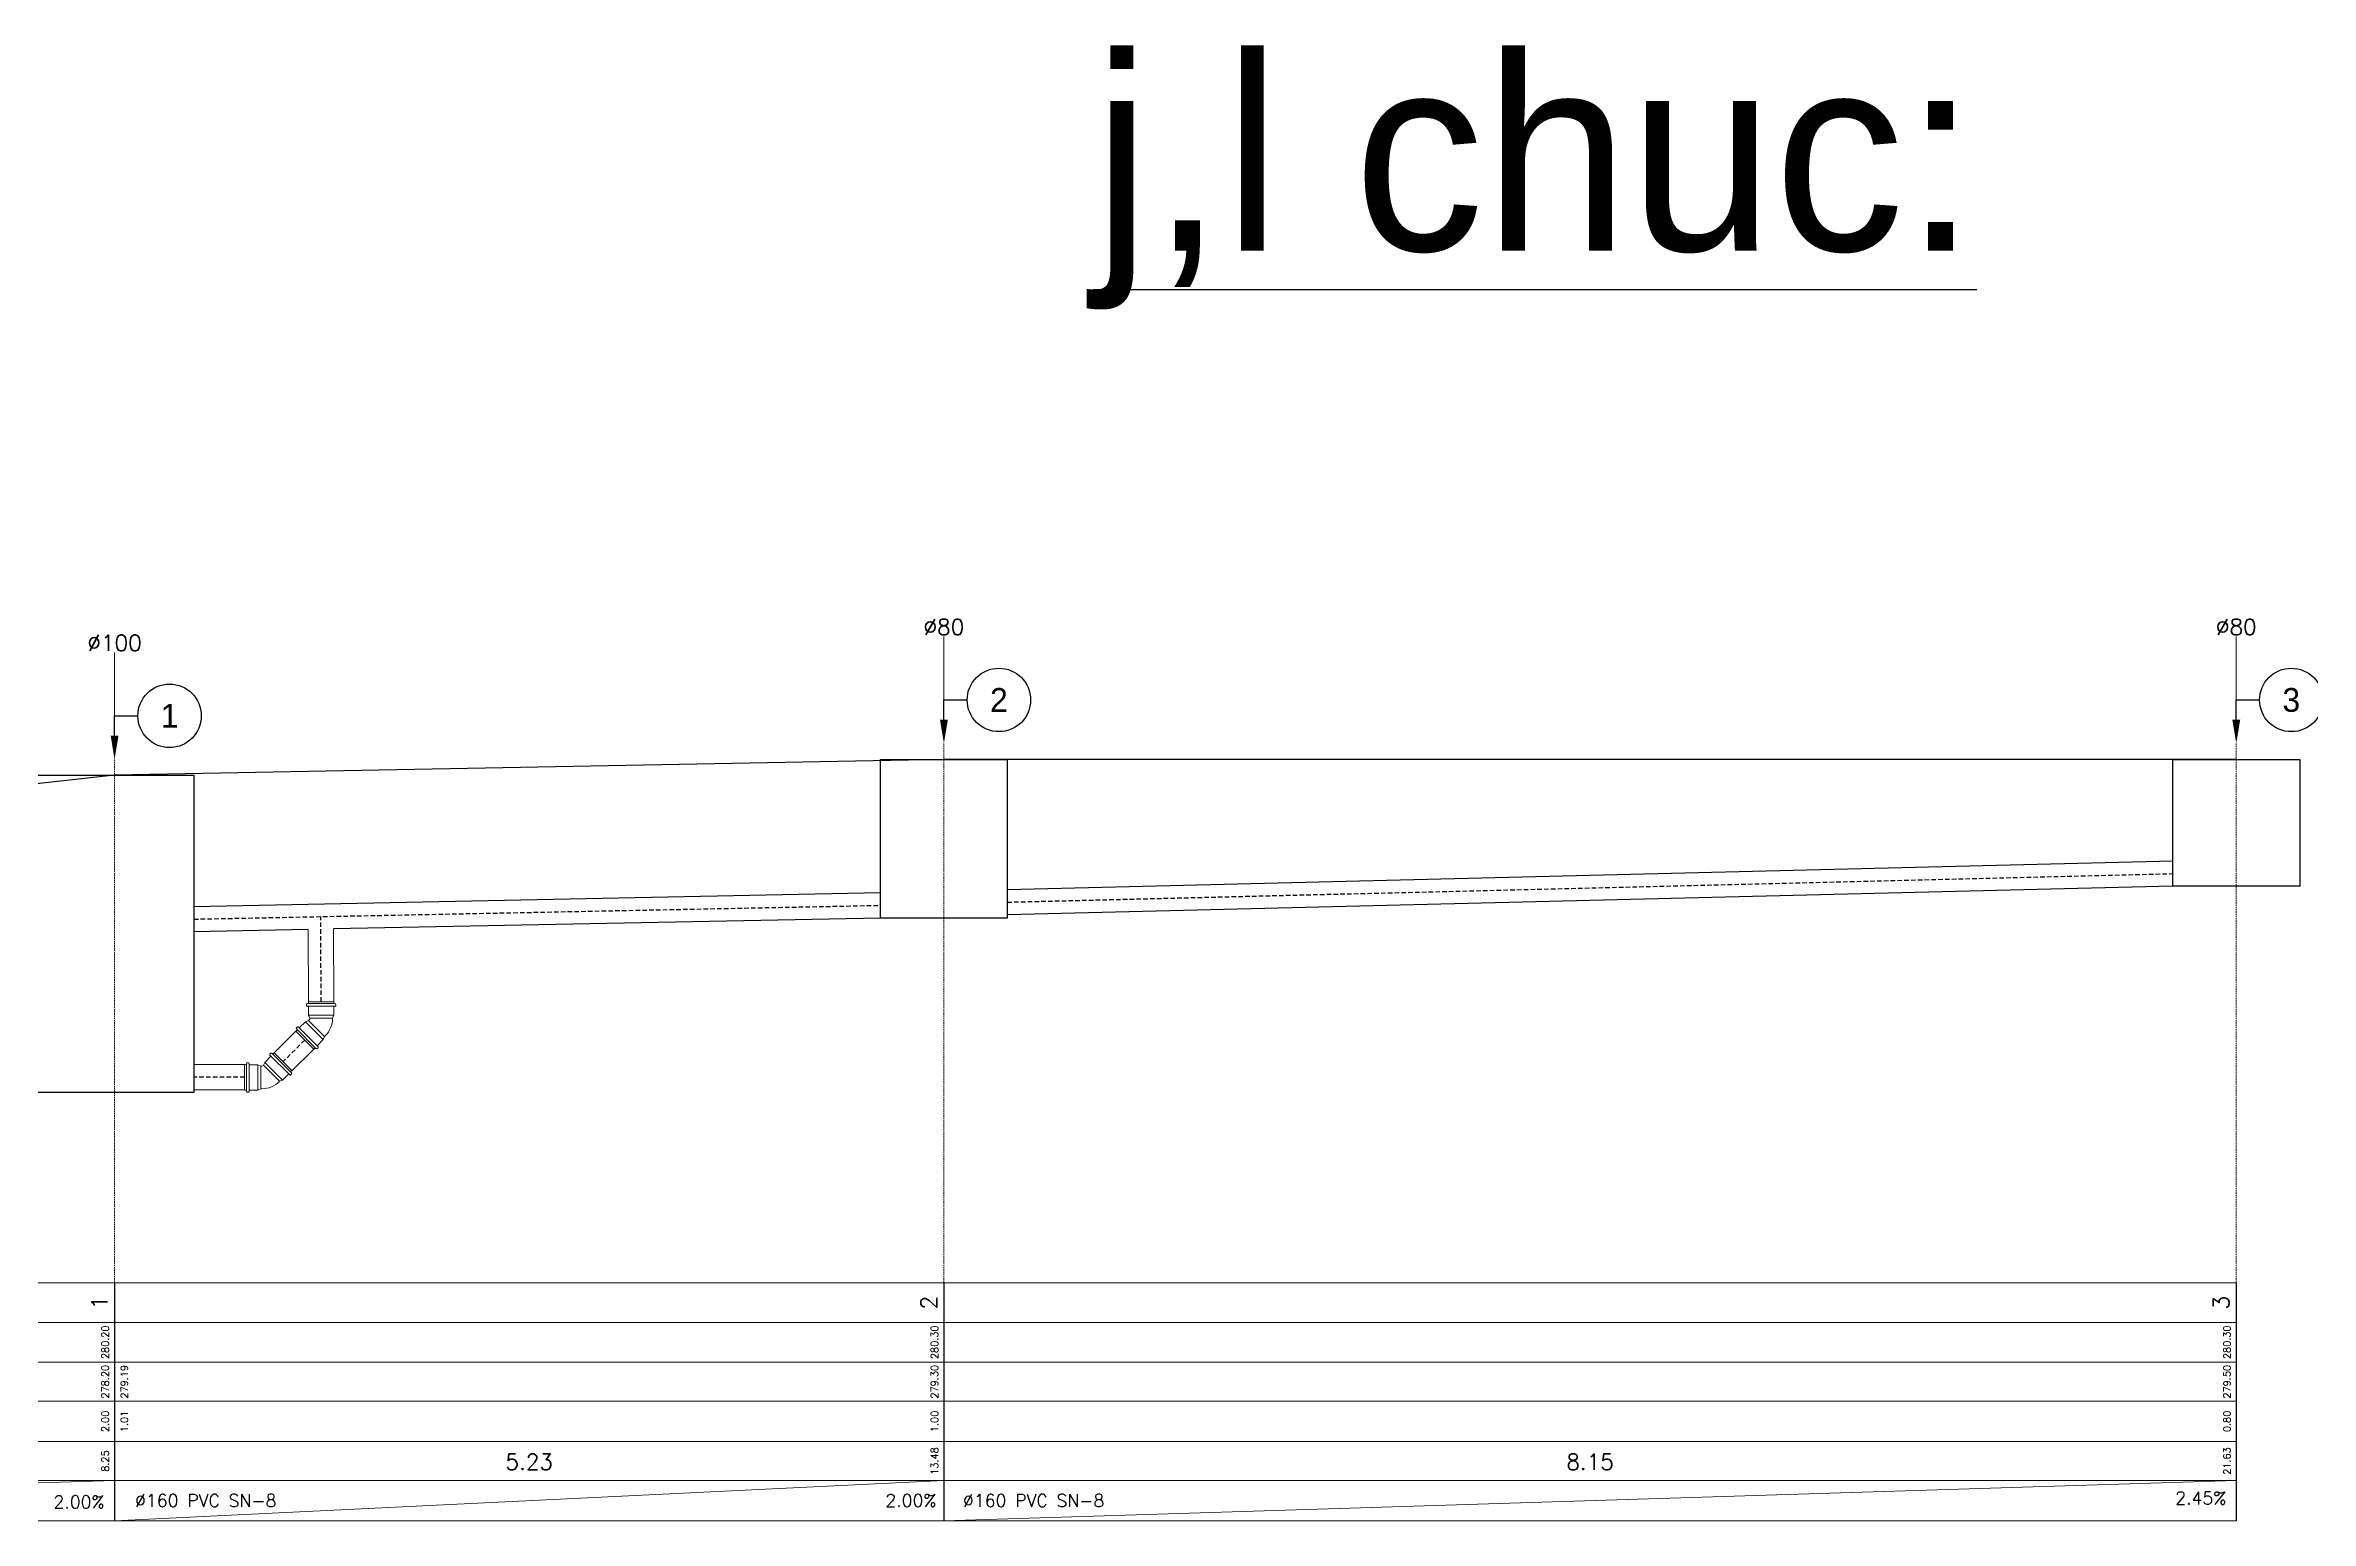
# Model space of a CAD drawing. Header units: centimetres. Extents: x -13594 to 4017, y -3206 to 1780.
# Drawn here: x 681 to 2109, y 792 to 1723 of the extents above; entities that cross this region are included whole.
import ezdxf
from ezdxf import colors
from ezdxf.entities.mleader import LeaderData, LeaderLine
from ezdxf.enums import TextEntityAlignment as Align
from ezdxf.math import Vec2, Vec3

# ---------------------------------------------------------------- set-up
doc = ezdxf.new("R2010")
doc.units = ezdxf.units.CM
doc.linetypes.add('Center', pattern=[29.999999, 12, -6, 6, -6])
doc.linetypes.add('Hidden', pattern=[0.714375, 0.47625, -0.238125])
for name, color, linetype in [('biov 110', 252, 'Continuous'), ('biov center', 130, 'Hidden'), ('CL', 2, 'Center'), ('GL', 4, 'Continuous'), ('IL', 1, 'Continuous'), ('num of plumbing', 250, 'Continuous'), ('Profile Legend', 7, 'Continuous'), ('TXT', 3, 'Continuous')]:
    doc.layers.add(name, color=color, linetype=linetype)
doc.styles.add('MIRYM', font='MIRYM', dxfattribs={"height": 25})
doc.styles.add('TXT100', font='romans.shx', dxfattribs={"height": 2.5})

# ---------------------------------------------------------------- blocks, each defined once
blk = doc.blocks.new('*U8')
at = {"layer": 'biov 110', "color": 1, "lineweight": 15}
for p, q in [((5497, -364.8), (5516.4, -364.8)), ((5497, -380.8), (5516.4, -380.8))]:
    blk.add_line(p, q, dxfattribs=at)
at = {"layer": 'biov center', "color": 3, "ltscale": 6}
blk.add_lwpolyline([(5497, -372.8), (5516.4, -372.8)], dxfattribs=at)
blk = doc.blocks.new('*U9')
at = {"layer": 'biov 110', "color": 1, "lineweight": 15}
for p, q in [((5497, -364.8), (5529, -364.8)), ((5497, -380.8), (5529, -380.8))]:
    blk.add_line(p, q, dxfattribs=at)
at = {"layer": 'biov center', "color": 3, "ltscale": 6}
blk.add_lwpolyline([(5497, -372.8), (5529, -372.8)], dxfattribs=at)
blk = doc.blocks.new('FLANGE')
at = {"color": 0, "lineweight": 5}
for p, q in [((-71, 66), (-71, 60)), ((-68, 70), (68, 70)), ((-68, 57), (68, 57)), ((-61, 79), (-55, 79)), ((-61, 79), (-61, 70)), ((-61, 57), (-61, 14)), ((-61, 14), (61, 14)), ((-55, 0), (-61, 14)), ((-55, 79), (55, 79)), ((-55, 0), (55, 0)), ((55, 79), (61, 79)), ((55, 0), (61, 14)), ((61, 79), (61, 70)), ((61, 57), (61, 14)), ((71, 66), (71, 60))]:
    blk.add_line(p, q, dxfattribs=at)
for centre, start, end in [((-68, 66), 90, 180), ((-68, 60), 180, 270), ((68, 66), 0, 90), ((68, 60), 270, 0)]:
    blk.add_arc(centre, 3.24, start, end, dxfattribs=at)
blk = doc.blocks.new('BEND 45°')
at = {"lineweight": 5}
for p, q in [((26, 65), (21, 65)), ((26, -45), (21, -45))]:
    blk.add_line(p, q, dxfattribs=at)
for radius in [121, 11]:
    blk.add_arc((21, -56), radius, 90, 135, dxfattribs=at)
at = {"lineweight": 0, "rotation": 135.0000000003685}
blk.add_blockref('FLANGE', (-26, -10), dxfattribs=at)
at = {"color": 0, "lineweight": 0, "rotation": 270}
blk.add_blockref('FLANGE', (26, 10), dxfattribs=at)
blk = doc.blocks.new('_TagCircle - Metric')
at = {"color": 0, "linetype": 'ByBlock', "lineweight": -2, "transparency": 16777216}
blk.add_circle((0, 0), 4, dxfattribs=at)
at = {"color": 0, "transparency": 16777216}
blk.add_attdef('TAGNUMBER', text='', height=3, dxfattribs=at).set_placement((0, -1.5), align=Align.CENTER)

msp = doc.modelspace()

# ---------------------------------------------------------------- linework, layer by layer
for points in [[(1207.5, 1272.4), (1287.5, 1272.4), (1287.5, 1172.4), (1207.5, 1172.4)], [(2022.5, 1272.4), (2102.5, 1272.4), (2102.5, 1192.4), (2022.5, 1192.4)], [(674.5, 1262.4), (774.5, 1262.4), (774.5, 1062.4), (674.5, 1062.4)]]:
    msp.add_lwpolyline(points, close=True)
at = {"layer": 'biov 110', "color": 1, "lineweight": 15}
for p, q in [((846.8, 1119.6), (846.5, 1165.2)), ((862.8, 1119.6), (862.5, 1165.5))]:
    msp.add_line(p, q, dxfattribs=at)
at = {"layer": 'biov center', "color": 3, "ltscale": 6}
for p, q in [((1287.5, 1182.4), (2022.5, 1200.4)), ((2062.5, 1201.4), (2062.5, 1201.4)), ((774.5, 1171.7), (1207.5, 1180.4))]:
    msp.add_line(p, q, dxfattribs=at)
msp.add_lwpolyline([(854.8, 1119.6), (854.5, 1173.3)], dxfattribs=at)
at = {"layer": 'CL', "color": 7, "linetype": 'Hidden', "lineweight": 5, "ltscale": 2}
for p, q in [((724.5, 1272.4), (724.5, 942.4)), ((1247.5, 1282.4), (1247.5, 942.4)), ((2062.5, 1282.4), (2062.5, 942.4))]:
    msp.add_line(p, q, dxfattribs=at)
at = {"layer": 'GL'}
for p, q in [((1247.5, 1272.4), (724.5, 1262.4)), ((2062.5, 1272.4), (1247.5, 1272.4)), ((724.5, 1262.4), (-100.5, 1171.4))]:
    msp.add_line(p, q, dxfattribs=at)
at = {"layer": 'IL'}
for p, q in [((1287.5, 1190.4), (2022.5, 1208.4)), ((2062.5, 1209.4), (2062.5, 1209.4)), ((774.5, 1179.7), (1207.5, 1188.4)), ((2022.5, 1192.4), (1287.5, 1174.4)), ((2062.5, 1193.4), (2062.5, 1193.4)), ((1207.5, 1172.4), (862.5, 1165.5)), ((846.5, 1165.2), (774.5, 1163.7))]:
    msp.add_line(p, q, dxfattribs=at)
at = {"layer": 'num of plumbing', "lineweight": 5, "transparency": 33554687}
for points in [[(1247.5, 1309.9), (1247.5, 1349.9)], [(2062.5, 1309.9), (2062.5, 1349.9)], [(724.5, 1299.9), (724.5, 1339.9)]]:
    msp.add_lwpolyline(points, dxfattribs=at)
at = {"layer": 'Profile Legend', "lineweight": 5}
for p, q in [((-521.2, 942.4), (2062.5, 942.4)), ((-521.2, 917.4), (2062.5, 917.4)), ((-521.2, 892.4), (2062.5, 892.4)), ((-521.2, 867.7), (2062.5, 867.7)), ((-521.2, 842.4), (2062.5, 842.4)), ((-521.2, 817.7), (2062.5, 817.7)), ((-521.2, 792.4), (2062.5, 792.4))]:
    msp.add_line(p, q, dxfattribs=at)
at = {"layer": 'Profile Legend'}
for p, q in [((724.5, 942.4), (724.5, 917.4)), ((1247.5, 942.4), (1247.5, 917.4)), ((2062.5, 942.4), (2062.5, 917.4)), ((724.5, 917.4), (724.5, 892.4)), ((1247.5, 917.4), (1247.5, 892.4)), ((2062.5, 917.4), (2062.5, 892.4)), ((724.5, 892.4), (724.5, 867.7)), ((1247.5, 892.4), (1247.5, 867.7)), ((2062.5, 892.4), (2062.5, 867.7)), ((724.5, 867.7), (724.5, 842.4)), ((1247.5, 867.7), (1247.5, 842.4)), ((2062.5, 867.7), (2062.5, 842.4)), ((724.5, 842.4), (724.5, 817.7)), ((1247.5, 842.4), (1247.5, 817.7)), ((2062.5, 842.4), (2062.5, 817.7)), ((724.5, 817.7), (724.5, 792.4)), ((1247.5, 817.7), (1247.5, 792.4)), ((2062.5, 817.7), (2062.5, 792.4))]:
    msp.add_line(p, q, dxfattribs=at)
at = {"layer": 'Profile Legend', "lineweight": 5}
for points in [[(-100.5, 792.4), (724.5, 817.7)], [(724.5, 792.4), (1247.5, 817.7)], [(1247.5, 792.4), (2062.5, 817.7)]]:
    msp.add_lwpolyline(points, dxfattribs=at)

# ---------------------------------------------------------------- block references
at = {"xscale": 0.1301435158, "yscale": 0.1301435158, "zscale": 0.1301435158}
for p, rotation in [((853.3, 1106), 224.9999999999995), ((820.1, 1073.2), 179.9999999999991)]:
    msp.add_blockref('BEND 45°', p, dxfattribs=dict(at, rotation=rotation))
at = {"layer": 'biov center', "lineweight": 0}
for name, p, rotation in [('*U8', (4995, 4718.8), 225), ('*U9', (6303.5, 699.2), 180)]:
    msp.add_blockref(name, p, dxfattribs=dict(at, rotation=rotation))

# ---------------------------------------------------------------- texts
at = {"color": 7, "style": 'MIRYM'}
msp.add_text('%%Uj,l chuc:', height=122.935, dxfattribs=at).set_placement((1341.5, 1593.2))
at = {"layer": 'TXT', "color": 7, "lineweight": 5, "transparency": 33554687, "style": 'TXT100'}
for s, p in [('%%C80', (1247.5, 1355.9, -6.4)), ('%%C80', (2062.5, 1355.9, -6.4)), ('%%C100', (724.5, 1345.9, -6.4))]:
    msp.add_text(s, height=10, dxfattribs=at).set_placement(p, align=Align.MIDDLE)
at = {"layer": 'TXT', "color": 7, "lineweight": 5, "style": 'TXT100'}
for s, height, p in [('1', 10, (715, 929.9)), ('2', 10, (1238, 929.9)), ('3', 10, (2053, 929.9)), ('280.20', 4.5, (718.6, 904.9)), ('280.30', 4.5, (1241.6, 904.9)), ('280.30', 4.5, (2056.6, 904.9)), ('278.20', 4.5, (718.6, 880)), ('279.19', 4.5, (730.7, 880)), ('279.30', 4.5, (1241.6, 880)), ('279.50', 4.5, (2056.6, 880)), ('2.00', 4.5, (718.6, 855)), ('1.01', 4.5, (730.7, 855)), ('1.00', 4.5, (1241.6, 855)), ('0.80', 4.5, (2056.6, 855)), ('8.25', 4.5, (718.6, 830)), ('13.48', 4.5, (1241.6, 830)), ('21.63', 4.5, (2056.6, 830))]:
    msp.add_text(s, height=height, rotation=90, dxfattribs=at).set_placement(p, align=Align.MIDDLE)
for s, height, p in [('5.23', 10, (986, 829.5)), ('8.15', 10, (1655, 829.5)), ('2.00%%%', 8, (702.1, 804.2)), ('%%C160 PVC SN-8', 8, (782, 805.1)), ('2.00%%%', 8, (1226.7, 805.1)), ('%%C160 PVC SN-8', 8, (1304.1, 805.1)), ('2.45%%%', 8, (2040.1, 806.7))]:
    msp.add_text(s, height=height, dxfattribs=at).set_placement(p, align=Align.MIDDLE)

# ---------------------------------------------------------------- leaders
at = {"layer": 'num of plumbing', "lineweight": 13, "transparency": 33554687}
ml = msp.add_multileader_block('Standard', dxfattribs=at)
ml.set_content('_TagCircle - Metric', color=256, scale=5)
ml.set_attribute('TAGNUMBER', '2', width=0)
ml.set_leader_properties()
ml.build(insert=Vec2(0, 0))
ml.multileader.update_dxf_attribs({"text_right_attachment_type": 6, "dogleg_length": 0.36, "arrow_head_size": 15, "scale": 5})
ctx = ml.context
ctx.base_point, ctx.scale, ctx.char_height, ctx.arrow_head_size, ctx.landing_gap_size, ctx.plane_origin = Vec3(1262.2, 1309.9), 5, 0.9, 15, 0.45, Vec3(1506.1, 1368.7)
ctx.right_attachment = 6
notes = []
notes.append((ctx, [(1, (1, 1, 0), (1247.5, 1309.9), (1, 0), 14.7, [(0, [(1247.5, 1282.4)], 0, [])])]))
ctx.block.insert = Vec3(1282.2, 1309.9)
ml = msp.add_multileader_block('Standard', dxfattribs=at)
ml.set_content('_TagCircle - Metric', color=256, scale=5)
ml.set_attribute('TAGNUMBER', '3', width=0)
ml.set_leader_properties()
ml.build(insert=Vec2(0, 0))
ml.multileader.update_dxf_attribs({"text_right_attachment_type": 6, "dogleg_length": 0.36, "arrow_head_size": 15, "scale": 5})
ctx = ml.context
ctx.base_point, ctx.scale, ctx.char_height, ctx.arrow_head_size, ctx.landing_gap_size, ctx.plane_origin = Vec3(2077.2, 1309.9), 5, 0.9, 15, 0.45, Vec3(2321.1, 1368.7)
ctx.right_attachment = 6
notes.append((ctx, [(1, (1, 1, 0), (2062.5, 1309.9), (1, 0), 14.7, [(0, [(2062.5, 1282.4)], 0, [])])]))
ctx.block.insert = Vec3(2097.2, 1309.9)
ml = msp.add_multileader_block('Standard', dxfattribs=at)
ml.set_content('_TagCircle - Metric', color=256, scale=5)
ml.set_attribute('TAGNUMBER', '1', width=0)
ml.set_leader_properties()
ml.build(insert=Vec2(0, 0))
ml.multileader.update_dxf_attribs({"text_right_attachment_type": 6, "dogleg_length": 0.36, "arrow_head_size": 15, "scale": 5})
ctx = ml.context
ctx.base_point, ctx.scale, ctx.char_height, ctx.arrow_head_size, ctx.landing_gap_size, ctx.plane_origin = Vec3(739.2, 1299.9), 5, 0.9, 15, 0.45, Vec3(983.1, 1358.7)
ctx.right_attachment = 6
notes.append((ctx, [(1, (1, 1, 0), (724.5, 1299.9), (1, 0), 14.7, [(0, [(724.5, 1272.4)], 0, [])])]))
ctx.block.insert = Vec3(759.2, 1299.9)
for ctx, leaders in notes:
    for number, flags, end, landing, length, lines in leaders:
        leader = LeaderData()
        leader.index, (leader.has_last_leader_line, leader.has_dogleg_vector, leader.attachment_direction) = number, flags
        leader.last_leader_point, leader.dogleg_vector, leader.dogleg_length = Vec3(end), Vec3(landing), length
        for number, points, colour, breaks in lines:
            line = LeaderLine()
            line.index, line.vertices, line.color, line.breaks = number, Vec3.list(points), colors.encode_raw_color(colour), breaks
            leader.lines.append(line)
        ctx.leaders.append(leader)

doc.saveas('drawing.dxf')
